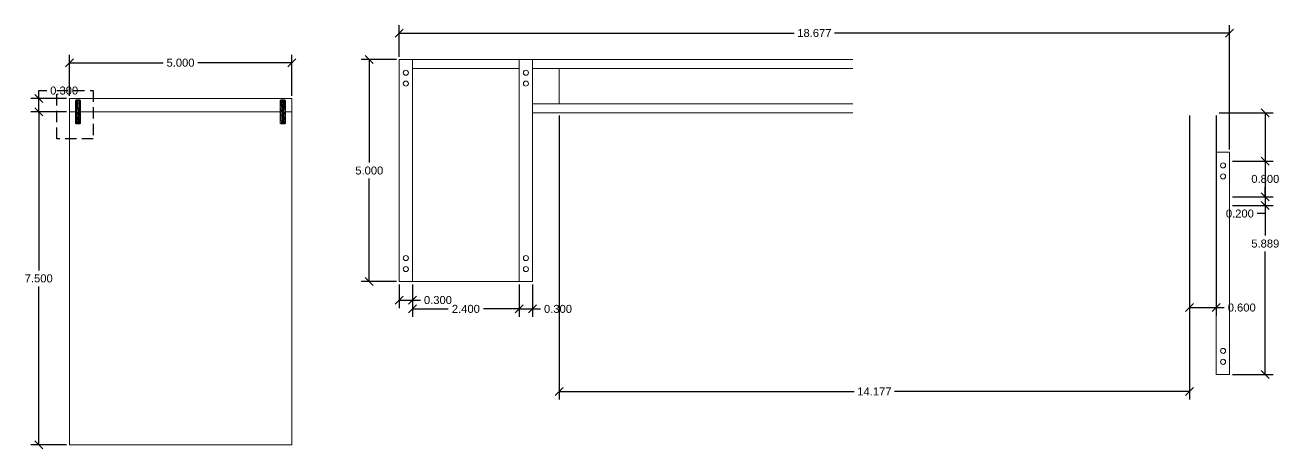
# Model space of a CAD drawing. Header units: inches. Extents: x -807 to 10, y -165 to 181.
# Drawn here: x -734.88 to -706.68, y -148.6 to -139.05 of the extents above; entities that cross this region are included whole.
import ezdxf

# ---------------------------------------------------------------- set-up
doc = ezdxf.new("R2010")
doc.units = ezdxf.units.IN
doc.header["$MEASUREMENT"] = 0
doc.linetypes.add('HIDDEN', pattern=[0.375, 0.25, -0.125])
doc.styles.get("Standard").update_dxf_attribs({"font": 'Arial.ttf'})
doc.dimstyles.get("Standard").update_dxf_attribs({"dimtxt": 0.18, "dimasz": 0.18, "dimexe": 0.18, "dimexo": 0.0625, "dimgap": 0.09, "dimtad": 0, "dimtih": 1, "dimtoh": 1, "dimdec": 4, "dimzin": 0, "dimdsep": 46, "dimtxsty": 'Standard', "dimcen": 0.09, "dimadec": 0, "dimazin": 0, "dimtfac": 1, "dimtdec": 4, "dimtofl": 0, "dimtmove": 0, "dimatfit": 3, "dimfxl": 1, "dimtolj": 1, "dimtzin": 0, "dimarcsym": 0})

# ---------------------------------------------------------------- blocks, each defined once
blk = doc.blocks.new('_Oblique')
at = {"color": 0, "linetype": 'ByBlock', "lineweight": -2}
blk.add_line((-0.5, -0.5), (0.5, 0.5), dxfattribs=at)
blk = doc.blocks.new('*D63')
at = {"color": 0, "lineweight": -2, "transparency": 16777216}
for p, q in [((-733.943, -141.007), (-734.75, -141.007)), ((-734.57, -141.007), (-734.57, -144.576)), ((-734.57, -148.507), (-734.57, -144.939)), ((-733.943, -148.507), (-734.75, -148.507))]:
    blk.add_line(p, q, dxfattribs=at)
at = {"layer": 'Defpoints', "color": 0, "transparency": 16777216}
for p in [(-734.57, -141.007), (-733.881, -141.007), (-733.881, -148.507)]:
    blk.add_point(p, dxfattribs=at)
at = {"color": 0, "lineweight": -2, "transparency": 16777216, "xscale": 0.18, "yscale": 0.18, "zscale": 0.18}
for p, rotation in [((-734.57, -141.007), 90), ((-734.57, -148.507), 270)]:
    blk.add_blockref('_Oblique', p, dxfattribs=dict(at, rotation=rotation))
at = {"color": 0, "transparency": 16777216, "insert": (-734.57, -144.757), "char_height": 0.18, "attachment_point": 5}
blk.add_mtext('\\A1;7.500', dxfattribs=at)
blk = doc.blocks.new('*D64')
at = {"color": 0, "lineweight": -2, "transparency": 16777216}
for p, q in [((-733.943, -140.707), (-734.75, -140.707)), ((-734.57, -140.707), (-734.57, -140.527)), ((-734.57, -140.527), (-734.39, -140.527)), ((-734.57, -141.007), (-734.57, -140.707)), ((-733.943, -141.007), (-734.75, -141.007))]:
    blk.add_line(p, q, dxfattribs=at)
at = {"layer": 'Defpoints', "color": 0, "transparency": 16777216}
for p in [(-734.57, -140.707), (-733.881, -140.707), (-733.881, -141.007)]:
    blk.add_point(p, dxfattribs=at)
at = {"color": 0, "lineweight": -2, "transparency": 16777216, "xscale": 0.18, "yscale": 0.18, "zscale": 0.18}
for p, rotation in [((-734.57, -140.707), 90), ((-734.57, -141.007), 270)]:
    blk.add_blockref('_Oblique', p, dxfattribs=dict(at, rotation=rotation))
at = {"color": 0, "transparency": 16777216, "insert": (-733.998, -140.527), "char_height": 0.18, "attachment_point": 5}
blk.add_mtext('\\A1;0.300', dxfattribs=at)
blk = doc.blocks.new('*D65')
at = {"color": 0, "lineweight": -2, "transparency": 16777216}
for p, q in [((-733.881, -140.645), (-733.881, -139.72)), ((-728.881, -140.645), (-728.881, -139.72)), ((-733.881, -139.9), (-731.773, -139.9)), ((-728.881, -139.9), (-730.989, -139.9))]:
    blk.add_line(p, q, dxfattribs=at)
at = {"layer": 'Defpoints', "color": 0, "transparency": 16777216}
for p in [(-728.881, -139.9), (-733.881, -140.707), (-728.881, -140.707)]:
    blk.add_point(p, dxfattribs=at)
at = {"color": 0, "lineweight": -2, "transparency": 16777216, "xscale": 0.18, "yscale": 0.18, "zscale": 0.18, "rotation": 180}
blk.add_blockref('_Oblique', (-733.881, -139.9), dxfattribs=at)
at = {"color": 0, "lineweight": -2, "transparency": 16777216, "xscale": 0.18, "yscale": 0.18, "zscale": 0.18}
blk.add_blockref('_Oblique', (-728.881, -139.9), dxfattribs=at)
at = {"color": 0, "transparency": 16777216, "insert": (-731.381, -139.9), "char_height": 0.18, "attachment_point": 5}
blk.add_mtext('\\A1;5.000', dxfattribs=at)
blk = doc.blocks.new('*D66')
at = {"color": 0, "lineweight": -2, "transparency": 16777216}
for p, q in [((-726.527, -139.828), (-727.316, -139.828)), ((-727.136, -139.828), (-727.136, -142.147)), ((-727.136, -144.828), (-727.136, -142.509)), ((-726.527, -144.828), (-727.316, -144.828))]:
    blk.add_line(p, q, dxfattribs=at)
at = {"layer": 'Defpoints', "color": 0, "transparency": 16777216}
for p in [(-727.136, -139.828), (-726.464, -139.828), (-726.464, -144.828)]:
    blk.add_point(p, dxfattribs=at)
at = {"color": 0, "lineweight": -2, "transparency": 16777216, "xscale": 0.18, "yscale": 0.18, "zscale": 0.18}
for p, rotation in [((-727.136, -139.828), 90), ((-727.136, -144.828), 270)]:
    blk.add_blockref('_Oblique', p, dxfattribs=dict(at, rotation=rotation))
at = {"color": 0, "transparency": 16777216, "insert": (-727.136, -142.328), "char_height": 0.18, "attachment_point": 5}
blk.add_mtext('\\A1;5.000', dxfattribs=at)
blk = doc.blocks.new('*D67')
at = {"color": 0, "lineweight": -2, "transparency": 16777216}
for p, q in [((-726.164, -144.891), (-726.164, -145.624)), ((-723.764, -144.891), (-723.764, -145.624)), ((-726.164, -145.444), (-725.36, -145.444)), ((-723.764, -145.444), (-724.569, -145.444))]:
    blk.add_line(p, q, dxfattribs=at)
at = {"layer": 'Defpoints', "color": 0, "transparency": 16777216}
for p in [(-726.164, -144.828), (-723.764, -144.828), (-723.764, -145.444)]:
    blk.add_point(p, dxfattribs=at)
at = {"color": 0, "lineweight": -2, "transparency": 16777216, "xscale": 0.18, "yscale": 0.18, "zscale": 0.18, "rotation": 180}
blk.add_blockref('_Oblique', (-726.164, -145.444), dxfattribs=at)
at = {"color": 0, "lineweight": -2, "transparency": 16777216, "xscale": 0.18, "yscale": 0.18, "zscale": 0.18}
blk.add_blockref('_Oblique', (-723.764, -145.444), dxfattribs=at)
at = {"color": 0, "transparency": 16777216, "insert": (-724.964, -145.444), "char_height": 0.18, "attachment_point": 5}
blk.add_mtext('\\A1;2.400', dxfattribs=at)
blk = doc.blocks.new('*D68')
at = {"color": 0, "lineweight": -2, "transparency": 16777216}
for p, q in [((-723.764, -144.891), (-723.764, -145.624)), ((-723.464, -144.891), (-723.464, -145.624)), ((-723.764, -145.444), (-723.464, -145.444)), ((-723.464, -145.444), (-723.284, -145.444))]:
    blk.add_line(p, q, dxfattribs=at)
at = {"layer": 'Defpoints', "color": 0, "transparency": 16777216}
for p in [(-723.764, -144.828), (-723.464, -144.828), (-723.464, -145.444)]:
    blk.add_point(p, dxfattribs=at)
at = {"color": 0, "lineweight": -2, "transparency": 16777216, "xscale": 0.18, "yscale": 0.18, "zscale": 0.18, "rotation": 180}
blk.add_blockref('_Oblique', (-723.764, -145.444), dxfattribs=at)
at = {"color": 0, "lineweight": -2, "transparency": 16777216, "xscale": 0.18, "yscale": 0.18, "zscale": 0.18}
blk.add_blockref('_Oblique', (-723.464, -145.444), dxfattribs=at)
at = {"color": 0, "transparency": 16777216, "insert": (-722.892, -145.444), "char_height": 0.18, "attachment_point": 5}
blk.add_mtext('\\A1;0.300', dxfattribs=at)
blk = doc.blocks.new('*D69')
at = {"color": 0, "lineweight": -2, "transparency": 16777216}
for p, q in [((-722.864, -141.091), (-722.864, -147.483)), ((-708.687, -142.979), (-708.687, -147.483)), ((-722.864, -147.303), (-716.23, -147.303)), ((-708.687, -147.303), (-715.321, -147.303))]:
    blk.add_line(p, q, dxfattribs=at)
at = {"layer": 'Defpoints', "color": 0, "transparency": 16777216}
for p in [(-722.864, -141.028), (-708.687, -142.917), (-708.687, -147.303)]:
    blk.add_point(p, dxfattribs=at)
at = {"color": 0, "lineweight": -2, "transparency": 16777216, "xscale": 0.18, "yscale": 0.18, "zscale": 0.18, "rotation": 180}
blk.add_blockref('_Oblique', (-722.864, -147.303), dxfattribs=at)
at = {"color": 0, "lineweight": -2, "transparency": 16777216, "xscale": 0.18, "yscale": 0.18, "zscale": 0.18}
blk.add_blockref('_Oblique', (-708.687, -147.303), dxfattribs=at)
at = {"color": 0, "transparency": 16777216, "insert": (-715.776, -147.303), "char_height": 0.18, "attachment_point": 5}
blk.add_mtext('\\A1;14.177', dxfattribs=at)
blk = doc.blocks.new('*D70')
at = {"color": 0, "lineweight": -2, "transparency": 16777216}
for p, q in [((-708.687, -141.091), (-708.687, -145.594)), ((-708.087, -141.091), (-708.087, -145.594)), ((-708.687, -145.414), (-708.087, -145.414)), ((-708.087, -145.414), (-707.907, -145.414))]:
    blk.add_line(p, q, dxfattribs=at)
at = {"layer": 'Defpoints', "color": 0, "transparency": 16777216}
for p in [(-708.687, -141.028), (-708.087, -141.028), (-708.087, -145.414)]:
    blk.add_point(p, dxfattribs=at)
at = {"color": 0, "lineweight": -2, "transparency": 16777216, "xscale": 0.18, "yscale": 0.18, "zscale": 0.18, "rotation": 180}
blk.add_blockref('_Oblique', (-708.687, -145.414), dxfattribs=at)
at = {"color": 0, "lineweight": -2, "transparency": 16777216, "xscale": 0.18, "yscale": 0.18, "zscale": 0.18}
blk.add_blockref('_Oblique', (-708.087, -145.414), dxfattribs=at)
at = {"color": 0, "transparency": 16777216, "insert": (-707.515, -145.414), "char_height": 0.18, "attachment_point": 5}
blk.add_mtext('\\A1;0.600', dxfattribs=at)
blk = doc.blocks.new('*D71')
at = {"color": 0, "lineweight": -2, "transparency": 16777216}
for p, q in [((-726.464, -144.891), (-726.464, -145.425)), ((-726.164, -144.891), (-726.164, -145.425)), ((-726.464, -145.245), (-726.164, -145.245)), ((-726.164, -145.245), (-725.984, -145.245))]:
    blk.add_line(p, q, dxfattribs=at)
at = {"layer": 'Defpoints', "color": 0, "transparency": 16777216}
for p in [(-726.464, -144.828), (-726.164, -144.828), (-726.164, -145.245)]:
    blk.add_point(p, dxfattribs=at)
at = {"color": 0, "lineweight": -2, "transparency": 16777216, "xscale": 0.18, "yscale": 0.18, "zscale": 0.18, "rotation": 180}
blk.add_blockref('_Oblique', (-726.464, -145.245), dxfattribs=at)
at = {"color": 0, "lineweight": -2, "transparency": 16777216, "xscale": 0.18, "yscale": 0.18, "zscale": 0.18}
blk.add_blockref('_Oblique', (-726.164, -145.245), dxfattribs=at)
at = {"color": 0, "transparency": 16777216, "insert": (-725.592, -145.245), "char_height": 0.18, "attachment_point": 5}
blk.add_mtext('\\A1;0.300', dxfattribs=at)
blk = doc.blocks.new('*D72')
at = {"color": 0, "lineweight": -2, "transparency": 16777216}
for p, q in [((-726.464, -139.766), (-726.464, -139.051)), ((-726.464, -139.231), (-717.58, -139.231)), ((-707.787, -139.231), (-716.671, -139.231)), ((-707.787, -141.854), (-707.787, -139.051))]:
    blk.add_line(p, q, dxfattribs=at)
at = {"layer": 'Defpoints', "color": 0, "transparency": 16777216}
for p in [(-707.787, -139.231), (-726.464, -139.828), (-707.787, -141.917)]:
    blk.add_point(p, dxfattribs=at)
at = {"color": 0, "lineweight": -2, "transparency": 16777216, "xscale": 0.18, "yscale": 0.18, "zscale": 0.18, "rotation": 180}
blk.add_blockref('_Oblique', (-726.464, -139.231), dxfattribs=at)
at = {"color": 0, "lineweight": -2, "transparency": 16777216, "xscale": 0.18, "yscale": 0.18, "zscale": 0.18}
blk.add_blockref('_Oblique', (-707.787, -139.231), dxfattribs=at)
at = {"color": 0, "transparency": 16777216, "insert": (-717.126, -139.231), "char_height": 0.18, "attachment_point": 5}
blk.add_mtext('\\A1;18.677', dxfattribs=at)
blk = doc.blocks.new('*D17')
at = {"color": 0, "lineweight": -2, "transparency": 16777216}
for p, q in [((-707.725, -142.117), (-706.805, -142.117)), ((-706.985, -142.117), (-706.985, -142.336)), ((-707.725, -142.917), (-706.805, -142.917)), ((-706.985, -142.917), (-706.985, -142.698))]:
    blk.add_line(p, q, dxfattribs=at)
at = {"layer": 'Defpoints', "color": 0, "transparency": 16777216}
for p in [(-707.787, -142.117), (-707.787, -142.917), (-706.985, -142.917)]:
    blk.add_point(p, dxfattribs=at)
at = {"color": 0, "lineweight": -2, "transparency": 16777216, "xscale": 0.18, "yscale": 0.18, "zscale": 0.18}
for p, rotation in [((-706.985, -142.117), 90), ((-706.985, -142.917), 270)]:
    blk.add_blockref('_Oblique', p, dxfattribs=dict(at, rotation=rotation))
at = {"color": 0, "transparency": 16777216, "insert": (-706.985, -142.517), "char_height": 0.18, "attachment_point": 5}
blk.add_mtext('\\A1;0.800', dxfattribs=at)
blk = doc.blocks.new('*D18')
at = {"color": 0, "lineweight": -2, "transparency": 16777216}
for p, q in [((-707.725, -142.917), (-706.805, -142.917)), ((-706.985, -142.917), (-706.985, -143.117)), ((-707.725, -143.117), (-706.805, -143.117)), ((-706.985, -143.117), (-706.985, -143.297)), ((-706.985, -143.297), (-707.165, -143.297))]:
    blk.add_line(p, q, dxfattribs=at)
at = {"layer": 'Defpoints', "color": 0, "transparency": 16777216}
for p in [(-707.787, -142.917), (-707.787, -143.117), (-706.985, -143.117)]:
    blk.add_point(p, dxfattribs=at)
at = {"color": 0, "lineweight": -2, "transparency": 16777216, "xscale": 0.18, "yscale": 0.18, "zscale": 0.18}
for p, rotation in [((-706.985, -142.917), 90), ((-706.985, -143.117), 270)]:
    blk.add_blockref('_Oblique', p, dxfattribs=dict(at, rotation=rotation))
at = {"color": 0, "transparency": 16777216, "insert": (-707.557, -143.297), "char_height": 0.18, "attachment_point": 5}
blk.add_mtext('\\A1;0.200', dxfattribs=at)
blk = doc.blocks.new('*D73')
at = {"color": 0, "lineweight": -2, "transparency": 16777216}
for p, q in [((-708.025, -141.028), (-706.805, -141.028)), ((-706.985, -141.028), (-706.985, -143.791)), ((-706.985, -146.917), (-706.985, -144.154)), ((-707.725, -146.917), (-706.805, -146.917))]:
    blk.add_line(p, q, dxfattribs=at)
at = {"layer": 'Defpoints', "color": 0, "transparency": 16777216}
for p in [(-708.087, -141.028), (-707.787, -146.917), (-706.985, -146.917)]:
    blk.add_point(p, dxfattribs=at)
at = {"color": 0, "lineweight": -2, "transparency": 16777216, "xscale": 0.18, "yscale": 0.18, "zscale": 0.18}
for p, rotation in [((-706.985, -141.028), 90), ((-706.985, -146.917), 270)]:
    blk.add_blockref('_Oblique', p, dxfattribs=dict(at, rotation=rotation))
at = {"color": 0, "transparency": 16777216, "insert": (-706.985, -143.973), "char_height": 0.18, "attachment_point": 5}
blk.add_mtext('\\A1;5.889', dxfattribs=at)

msp = doc.modelspace()

# ---------------------------------------------------------------- linework, layer by layer
at = {"lineweight": 5}
for p, q in [((-723.46437, -139.82811), (-716.26437, -139.82811)), ((-726.16437, -140.02811), (-723.76437, -140.02811)), ((-723.46437, -140.02811), (-716.26437, -140.02811)), ((-722.86437, -140.82811), (-722.86437, -140.02811)), ((-733.74418, -141.25867), (-733.71189, -140.75867)), ((-733.74418, -140.93833), (-733.73258, -140.75867)), ((-733.71946, -141.25867), (-733.68717, -140.75867)), ((-733.69618, -141.25867), (-733.66389, -140.75867)), ((-733.67289, -141.25867), (-733.6406, -140.75867)), ((-733.64961, -141.25867), (-733.63018, -140.95791)), ((-733.64163, -140.74867), (-733.64518, -140.74867)), ((-729.13783, -141.25867), (-729.10554, -140.75867)), ((-729.13783, -140.93833), (-729.12623, -140.75867)), ((-729.11311, -141.25867), (-729.08082, -140.75867)), ((-729.08983, -141.25867), (-729.05754, -140.75867)), ((-729.06654, -141.25867), (-729.03425, -140.75867)), ((-729.04326, -141.25867), (-729.02383, -140.95791)), ((-729.03528, -140.74867), (-729.03883, -140.74867)), ((-723.46437, -140.82811), (-716.26437, -140.82811)), ((-733.64163, -141.26867), (-733.64518, -141.26867)), ((-729.03528, -141.26867), (-729.03883, -141.26867)), ((-723.46437, -141.02811), (-716.26437, -141.02811)), ((-708.6873, -142.91699), (-708.6873, -142.11699)), ((-726.16437, -144.82811), (-723.76437, -144.82811))]:
    msp.add_line(p, q, dxfattribs=at)
for points in [[(-726.16437, -139.82811), (-726.16437, -144.82811), (-726.46437, -144.82811), (-726.46437, -139.82811), (-726.16437, -139.82811)], [(-726.16437, -139.82811), (-723.76437, -139.82811)], [(-723.76437, -139.82811), (-723.76437, -144.82811), (-723.46437, -144.82811), (-723.46437, -139.82811), (-723.76437, -139.82811)], [(-733.88083, -141.00733), (-733.88083, -140.70733), (-728.88083, -140.70733), (-728.88083, -141.00733), (-729.02383, -141.00733)], [(-733.68718, -140.75867), (-733.63018, -140.75867), (-733.63018, -141.25867), (-733.74418, -141.25867), (-733.74418, -140.75867), (-733.68718, -140.75867)], [(-733.73018, -140.74867), (-733.73018, -140.73867), (-733.64518, -140.73867), (-733.64518, -140.74867), (-733.73518, -140.74867)], [(-729.08083, -140.75867), (-729.02383, -140.75867), (-729.02383, -141.25867), (-729.13783, -141.25867), (-729.13783, -140.75867), (-729.08083, -140.75867)], [(-729.12383, -140.74867), (-729.12383, -140.73867), (-729.03883, -140.73867), (-729.03883, -140.74867), (-729.12883, -140.74867)], [(-733.74418, -141.00733), (-733.88083, -141.00733), (-733.88083, -148.50733), (-728.88083, -148.50733)], [(-733.74418, -141.00733), (-733.88083, -141.00733)], [(-733.73018, -141.26867), (-733.73018, -141.27867), (-733.64518, -141.27867), (-733.64518, -141.26867), (-733.73518, -141.26867)], [(-729.13783, -141.00733), (-733.63018, -141.00733)], [(-729.13783, -141.00733), (-733.63018, -141.00733)], [(-729.12383, -141.26867), (-729.12383, -141.27867), (-729.03883, -141.27867), (-729.03883, -141.26867), (-729.12883, -141.26867)], [(-728.88083, -148.50733), (-728.88083, -141.00733), (-729.02383, -141.00733)], [(-708.0873, -141.91699), (-708.0873, -146.91699), (-707.7873, -146.91699), (-707.7873, -141.91699), (-708.0873, -141.91699)]]:
    msp.add_lwpolyline(points, dxfattribs=at)
at = {"linetype": 'HIDDEN'}
msp.add_lwpolyline([(-733.3482, -141.61066), (-734.16395, -141.61066), (-734.16395, -140.52808), (-733.3482, -140.52808), (-733.3482, -141.61066)], dxfattribs=at)
at = {"lineweight": 5}
for centre in [(-726.31396, -140.12408), (-723.61416, -140.12408), (-726.31396, -140.37011), (-723.61416, -140.37011), (-707.93447, -142.21296), (-707.93447, -142.45899), (-726.31396, -144.29968), (-723.61416, -144.29968), (-726.31396, -144.54571), (-723.61416, -144.54571), (-707.93447, -146.38857), (-707.93447, -146.6346)]:
    msp.add_circle(centre, 0.05715, dxfattribs=at)
for centre, radius, start, end in [((-733.7314, -140.76112), 0.01301, 106.887465, 169.13811), ((-733.64091, -140.75939), 0.01075, 3.85483, 93.85483), ((-729.12505, -140.76112), 0.01301, 106.887465, 169.13811), ((-729.03456, -140.75939), 0.01075, 3.85483, 93.85483), ((-733.7314, -141.25621), 0.01301, 190.86189, 253.112535), ((-733.64091, -141.25794), 0.01075, 266.14517, 356.14517), ((-729.12505, -141.25621), 0.01301, 190.86189, 253.112535), ((-729.03456, -141.25794), 0.01075, 266.14517, 356.14517)]:
    msp.add_arc(centre, radius, start, end, dxfattribs=at)

# ---------------------------------------------------------------- dimensions: what is measured, and where the dimension line sits
for base, p1, p2, picture, middle in [((-707.7873, -139.23123), (-726.46437, -139.82811), (-707.7873, -141.91699), '*D72', (-717.12583, -139.23123)), ((-728.88083, -139.89976), (-733.88083, -140.70733), (-728.88083, -140.70733), '*D65', (-731.38083, -139.89976)), ((-708.6873, -147.30335), (-722.86437, -141.02811), (-708.6873, -142.91699), '*D69', (-715.77583, -147.30335)), ((-708.0873, -145.41447), (-708.6873, -141.02811), (-708.0873, -141.02811), '*D70', (-707.51525, -145.41447)), ((-726.16437, -145.24499), (-726.46437, -144.82811), (-726.16437, -144.82811), '*D71', (-725.59232, -145.24499)), ((-723.76437, -145.44447), (-726.16437, -144.82811), (-723.76437, -144.82811), '*D67', (-724.96437, -145.44447)), ((-723.46437, -145.44447), (-723.76437, -144.82811), (-723.46437, -144.82811), '*D68', (-722.89232, -145.44447))]:
    dim = msp.add_linear_dim(base=base, p1=p1, p2=p2, dimstyle='Standard', override={"dimdec": 3, "dimblk1": 'Oblique', "dimblk2": 'Oblique', "dimsah": 1})
    dim.commit()
    dim.dimension.update_dxf_attribs({"geometry": picture, "text_midpoint": middle})
for base, p1, p2, picture, middle in [((-727.13637, -139.82811), (-726.46437, -144.82811), (-726.46437, -139.82811), '*D66', (-727.13637, -142.32811)), ((-734.57021, -140.70733), (-733.88083, -141.00733), (-733.88083, -140.70733), '*D64', (-733.99817, -140.52733)), ((-734.57021, -141.00733), (-733.88083, -148.50733), (-733.88083, -141.00733), '*D63', (-734.57021, -144.75733)), ((-706.98531, -146.91699), (-708.0873, -141.02811), (-707.7873, -146.91699), '*D73', (-706.98531, -143.97255)), ((-706.98531, -142.91699), (-707.7873, -142.11699), (-707.7873, -142.91699), '*D17', (-706.98531, -142.51699)), ((-706.98531, -143.11699), (-707.7873, -142.91699), (-707.7873, -143.11699), '*D18', (-707.55736, -143.29699))]:
    dim = msp.add_linear_dim(base=base, p1=p1, p2=p2, angle=90, dimstyle='Standard', override={"dimdec": 3, "dimblk1": 'Oblique', "dimblk2": 'Oblique', "dimsah": 1})
    dim.commit()
    dim.dimension.update_dxf_attribs({"geometry": picture, "text_midpoint": middle})

doc.saveas('drawing.dxf')
